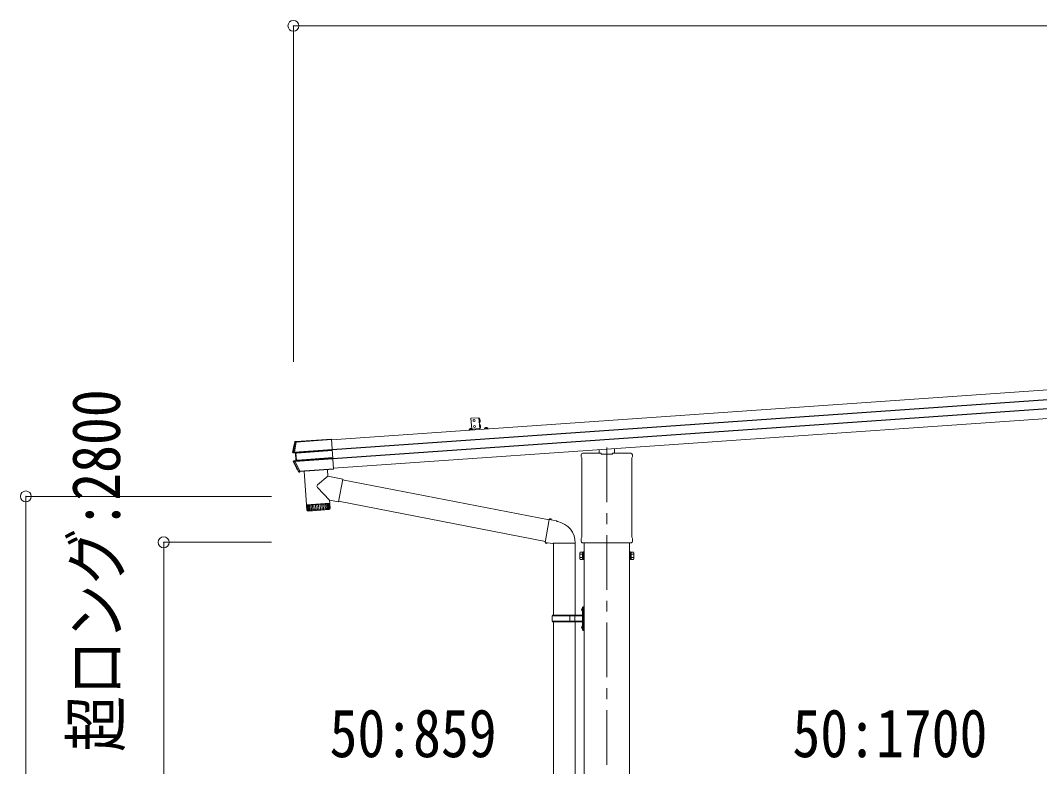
# Model space of a CAD drawing. Units: millimetres, scale not verified. Extents: x -8385 to 8479, y -5853 to 5787.
# Drawn here: x 108 to 2901, y -487 to 1559 of the extents above; entities that cross this region are included whole.
import ezdxf
from ezdxf.enums import TextEntityAlignment as Align

# ---------------------------------------------------------------- set-up
doc = ezdxf.new("R2010")
doc.units = ezdxf.units.MM
doc.header["$LTSCALE"] = 30
doc.header["$PDMODE"] = 32
doc.header["$PDSIZE"] = 30
doc.linetypes.add('CHAIN1', pattern=[8, 5, -1, 1, -1])
doc.layers.add('0-6_ELV2', color=4, linetype='Continuous', lineweight=9)
doc.styles.add('ＭＳ ゴシック', font='')
doc.styles.get('ＭＳ ゴシック').set_extended_font_data('MS Gothic')

msp = doc.modelspace()

# ---------------------------------------------------------------- linework, layer by layer
at = {"layer": '0-6_ELV2', "color": 6}
for p, q in [((856.13, 1543.79), (856.13, 623.03)), ((5920.67, 1543.79), (856.13, 1543.79)), ((122.7, 253.73), (795.74, 253.73)), ((122.7, -2227.04), (122.7, 253.73)), ((500.45, 127.96), (795.74, 127.96)), ((500.45, -2227.04), (500.45, 127.96))]:
    msp.add_line(p, q, dxfattribs=at)
at = {"layer": '0-6_ELV2'}
for p, q in [((960.4, 408.6), (5858.64, 751.12)), ((962.22, 382.7), (5860.45, 725.22)), ((962.31, 381.31), (5860.55, 723.83)), ((963.94, 358.09), (5862.17, 700.6)), ((964.04, 356.67), (5862.27, 699.19)), ((965.85, 330.79), (5864.08, 673.31)), ((1364.56, 469.54), (1342.61, 468.01)), ((1344.7, 438.08), (1342.61, 468.01)), ((1364.56, 469.54), (1366.65, 439.62)), ((1364.92, 467.96), (1364.67, 467.95)), ((1364.92, 467.96), (1365.74, 456.19)), ((1367.48, 464.74), (1365, 463.27)), ((1367.83, 459.75), (1365.17, 460.85)), ((1365.74, 456.19), (1365.49, 456.18)), ((1366.03, 452), (1365.79, 451.99)), ((1366.03, 452), (1366.86, 440.23)), ((1368.6, 448.78), (1366.11, 447.31)), ((1337.6, 437.18), (1337.61, 437.08)), ((1338.14, 436.62), (1346.62, 437.21)), ((1339.86, 439.26), (1341.23, 436.93)), ((1342.42, 436.4), (1341.23, 436.93)), ((1342.1, 440.91), (1342.48, 435.54)), ((1342.42, 436.4), (1343.52, 437.09)), ((1344.55, 439.59), (1343.52, 437.09)), ((1344.7, 438.08), (1366.65, 439.62)), ((1347.08, 437.85), (1347.08, 437.75)), ((1368.95, 443.79), (1366.28, 444.89)), ((1366.86, 440.23), (1366.61, 440.22)), ((1379.3, 440.1), (1379.3, 440)), ((1388.32, 440.13), (1379.84, 439.54)), ((1381.56, 442.17), (1382.93, 439.85)), ((1384.11, 439.32), (1382.93, 439.85)), ((1383.8, 443.8), (1384.18, 438.43)), ((1384.11, 439.32), (1385.21, 440.01)), ((1386.25, 442.48), (1385.22, 439.99)), ((1388.77, 440.76), (1388.78, 440.66)), ((855.85, 374.95), (861.09, 402.53)), ((863.94, 402.7), (858.77, 375.26)), ((859.59, 402.86), (859.74, 403.26)), ((859.91, 402.79), (859.59, 402.86)), ((859.74, 403.26), (859.98, 403.62)), ((860.24, 402.72), (859.91, 402.79)), ((859.98, 403.62), (860.31, 403.9)), ((860.64, 402.63), (860.24, 402.72)), ((860.31, 403.9), (860.7, 404.08)), ((861.05, 402.54), (860.64, 402.63)), ((860.7, 404.08), (861.12, 404.17)), ((861.09, 402.53), (861.05, 402.54)), ((861.09, 402.53), (861.14, 402.57)), ((865.46, 404.47), (861.12, 404.17)), ((861.12, 404.17), (861.53, 404.08)), ((861.14, 402.57), (861.22, 402.61)), ((861.22, 402.61), (861.34, 402.65)), ((861.34, 402.65), (861.49, 402.68)), ((861.49, 402.68), (861.68, 402.71)), ((861.53, 404.08), (861.94, 403.98)), ((861.68, 402.71), (861.89, 402.73)), ((861.89, 402.73), (862.13, 402.74)), ((861.94, 403.98), (862.28, 403.91)), ((862.13, 402.74), (862.39, 402.75)), ((862.28, 403.91), (862.62, 403.83)), ((862.39, 402.75), (862.68, 402.75)), ((862.66, 403.83), (862.62, 403.83)), ((862.76, 403.83), (862.66, 403.83)), ((862.68, 402.75), (862.98, 402.75)), ((862.91, 403.84), (862.76, 403.83)), ((863.1, 403.85), (862.91, 403.84)), ((862.98, 402.75), (863.29, 402.74)), ((863.33, 403.86), (863.1, 403.85)), ((863.29, 402.74), (863.61, 402.72)), ((863.59, 403.88), (863.33, 403.86)), ((863.85, 403.9), (863.59, 403.88)), ((863.61, 402.72), (863.94, 402.7)), ((863.85, 403.9), (960.26, 410.64)), ((863.85, 403.9), (863.94, 402.7)), ((960.35, 409.44), (863.94, 402.7)), ((866.29, 404.3), (865.46, 404.47)), ((960.25, 410.85), (867.28, 404.35)), ((960.25, 410.85), (965.92, 329.73)), ((853.81, 374.72), (853.82, 374.92)), ((853.81, 374.53), (853.81, 374.72)), ((853.85, 374.34), (853.81, 374.53)), ((853.82, 374.92), (853.99, 374.92)), ((853.92, 374.16), (853.85, 374.34)), ((854.01, 374), (853.92, 374.16)), ((853.99, 374.92), (854.63, 374.93)), ((854.12, 373.84), (854.01, 374)), ((854.26, 373.71), (854.12, 373.84)), ((854.41, 373.59), (854.26, 373.71)), ((854.58, 373.5), (854.41, 373.59)), ((854.76, 373.44), (854.58, 373.5)), ((854.63, 374.93), (855.85, 374.95)), ((854.95, 373.4), (854.76, 373.44)), ((856.97, 373.44), (854.95, 373.4)), ((854.95, 373.4), (860.86, 372.67)), ((855.85, 374.95), (855.93, 374.99)), ((855.93, 374.99), (856.07, 375.02)), ((856.07, 375.02), (856.29, 375.04)), ((856.26, 374.84), (856.29, 375.04)), ((856.27, 374.63), (856.26, 374.84)), ((856.3, 374.43), (856.27, 374.63)), ((856.29, 375.04), (856.54, 375.1)), ((856.35, 374.24), (856.3, 374.43)), ((856.44, 374.05), (856.35, 374.24)), ((856.54, 373.88), (856.44, 374.05)), ((856.54, 375.1), (856.84, 375.15)), ((856.66, 373.74), (856.54, 373.88)), ((856.81, 373.61), (856.66, 373.74)), ((856.96, 373.51), (856.81, 373.61)), ((856.84, 375.15), (857.18, 375.2)), ((857.13, 373.44), (856.96, 373.51)), ((857.02, 373.43), (856.97, 373.44)), ((857.13, 373.42), (857.02, 373.43)), ((857.3, 373.41), (857.13, 373.44)), ((857.3, 373.41), (857.13, 373.42)), ((857.18, 375.2), (857.55, 375.23)), ((857.37, 373.4), (857.3, 373.41)), ((857.51, 373.45), (857.37, 373.4)), ((857.37, 373.4), (863.24, 372.62)), ((857.68, 373.5), (857.51, 373.45)), ((857.55, 375.23), (857.94, 375.25)), ((857.88, 373.55), (857.68, 373.5)), ((858.11, 373.59), (857.88, 373.55)), ((857.94, 375.25), (858.35, 375.26)), ((858.36, 373.62), (858.11, 373.59)), ((858.35, 375.26), (858.77, 375.26)), ((858.62, 373.65), (858.36, 373.62)), ((858.88, 373.68), (858.62, 373.65)), ((858.77, 375.26), (962.23, 382.49)), ((858.88, 373.68), (858.77, 375.26)), ((962.34, 380.91), (858.88, 373.68)), ((860.86, 372.67), (862.41, 372.71)), ((862.84, 372.24), (861.3, 372.21)), ((861.3, 372.21), (862.64, 353.02)), ((864.17, 353.2), (862.84, 372.24)), ((863.24, 372.62), (863.24, 372.62)), ((863.24, 372.62), (863.24, 372.62)), ((863.24, 372.62), (863.24, 372.62)), ((863.25, 372.62), (863.24, 372.62)), ((863.25, 372.62), (863.42, 372.54)), ((863.25, 372.62), (863.25, 372.62)), ((863.25, 372.62), (863.25, 372.62)), ((863.25, 372.62), (863.25, 372.62)), ((863.25, 372.62), (863.25, 372.62)), ((863.25, 372.62), (863.25, 372.62)), ((863.25, 372.62), (863.25, 372.62)), ((863.25, 372.62), (863.25, 372.62)), ((863.25, 372.62), (863.25, 372.62)), ((863.25, 372.62), (863.25, 372.62)), ((863.25, 372.62), (863.25, 372.62)), ((863.25, 372.62), (863.25, 372.62)), ((863.25, 372.62), (863.25, 372.62)), ((863.42, 372.54), (863.55, 372.37)), ((863.55, 372.37), (863.61, 372.15)), ((865.79, 373.02), (962.42, 379.78)), ((962.45, 379.29), (865.82, 372.53)), ((1644.72, 362.86), (1644.72, 367.61)), ((1648.97, 371.86), (1698.97, 371.86)), ((1693.97, 371.86), (1693.97, 381.71)), ((1699.47, 369.86), (1699.47, 371.36)), ((1730.47, 369.86), (1699.47, 369.86)), ((1730.47, 371.36), (1730.47, 369.86)), ((1730.97, 371.86), (1780.97, 371.86)), ((1735.97, 371.86), (1735.97, 384.65)), ((1785.22, 367.61), (1785.22, 362.86)), ((855.35, 349.68), (855.38, 349.89)), ((855.36, 349.48), (855.35, 349.68)), ((855.41, 349.27), (855.36, 349.48)), ((855.38, 349.89), (855.43, 350.09)), ((855.48, 349.08), (855.41, 349.27)), ((855.43, 350.09), (855.52, 350.28)), ((856.76, 349.24), (855.48, 349.08)), ((855.52, 350.28), (855.63, 350.45)), ((855.63, 350.45), (855.78, 350.6)), ((855.78, 350.6), (855.94, 350.73)), ((855.94, 350.73), (856.12, 350.83)), ((856.12, 350.83), (856.32, 350.9)), ((862.27, 352.5), (856.32, 350.9)), ((856.32, 350.9), (858.42, 351.17)), ((857.42, 349.32), (856.76, 349.24)), ((857.59, 349.35), (857.42, 349.32)), ((857.66, 349.31), (857.59, 349.35)), ((870.84, 322.49), (857.59, 349.35)), ((857.78, 349.29), (857.66, 349.31)), ((857.95, 349.28), (857.78, 349.29)), ((857.8, 350.14), (857.79, 349.92)), ((857.79, 349.92), (857.81, 349.7)), ((857.84, 350.36), (857.8, 350.14)), ((857.81, 349.7), (857.86, 349.48)), ((857.92, 350.56), (857.84, 350.36)), ((857.86, 349.48), (857.95, 349.28)), ((858.02, 350.75), (857.92, 350.56)), ((858.2, 349.24), (857.95, 349.28)), ((858.15, 350.92), (858.02, 350.75)), ((858.31, 351.05), (858.15, 350.92)), ((858.5, 349.23), (858.2, 349.24)), ((858.48, 351.16), (858.31, 351.05)), ((858.42, 351.17), (858.46, 351.18)), ((858.46, 351.18), (858.54, 351.2)), ((858.66, 351.23), (858.48, 351.16)), ((858.83, 349.23), (858.5, 349.23)), ((858.54, 351.2), (858.66, 351.23)), ((858.66, 351.23), (858.75, 351.25)), ((864.62, 352.88), (858.75, 351.25)), ((858.75, 351.25), (858.89, 351.21)), ((859.2, 349.25), (858.83, 349.23)), ((858.89, 351.21), (859.06, 351.19)), ((859.06, 351.19), (859.27, 351.17)), ((859.59, 349.29), (859.2, 349.25)), ((859.27, 351.17), (859.51, 351.16)), ((859.51, 351.16), (859.76, 351.16)), ((860, 349.35), (859.59, 349.29)), ((859.76, 351.16), (860.02, 351.16)), ((860.41, 349.42), (860, 349.35)), ((860.02, 351.16), (860.29, 351.18)), ((860.29, 351.18), (963.91, 358.43)), ((860.41, 349.42), (860.29, 351.18)), ((964.04, 356.67), (860.41, 349.42)), ((860.41, 349.42), (873.5, 322.75)), ((863.81, 352.68), (862.27, 352.5)), ((862.64, 353.02), (864.17, 353.2)), ((864.62, 352.88), (864.63, 352.88)), ((864.62, 352.88), (864.62, 352.88)), ((864.62, 352.88), (864.62, 352.88)), ((864.63, 352.88), (864.79, 352.98)), ((864.63, 352.88), (864.63, 352.88)), ((864.63, 352.88), (864.63, 352.88)), ((864.63, 352.88), (864.63, 352.88)), ((864.63, 352.88), (864.63, 352.88)), ((864.63, 352.88), (864.63, 352.88)), ((864.63, 352.88), (864.63, 352.88)), ((864.63, 352.88), (864.63, 352.88)), ((864.63, 352.88), (864.63, 352.88)), ((864.63, 352.88), (864.63, 352.88)), ((864.63, 352.88), (864.63, 352.88)), ((864.63, 352.88), (864.63, 352.88)), ((864.63, 352.88), (864.63, 352.88)), ((864.63, 352.88), (864.63, 352.88)), ((864.79, 352.98), (864.89, 353.17)), ((864.89, 353.17), (864.92, 353.4)), ((867.17, 353.33), (963.8, 360.09)), ((963.83, 359.6), (867.2, 352.84)), ((959.05, 356.32), (964.04, 356.67)), ((1646.51, 359.4), (1646.51, 359.4)), ((1646.72, 358.99), (1646.72, 142.23)), ((1783.22, 142.23), (1783.22, 358.99)), ((1783.43, 359.4), (1783.43, 359.4)), ((870.12, 321.16), (870.24, 321.38)), ((870.28, 320.93), (870.12, 321.16)), ((870.24, 321.38), (870.47, 321.81)), ((870.46, 320.73), (870.28, 320.93)), ((870.68, 320.57), (870.46, 320.73)), ((870.47, 321.81), (870.7, 322.24)), ((870.92, 320.44), (870.68, 320.57)), ((870.7, 322.24), (870.84, 322.49)), ((870.91, 322.44), (870.84, 322.49)), ((871.03, 322.41), (870.91, 322.44)), ((871.18, 320.35), (870.92, 320.44)), ((871.19, 322.39), (871.03, 322.41)), ((871.45, 320.3), (871.18, 320.35)), ((871.38, 322.39), (871.19, 322.39)), ((871.61, 322.4), (871.38, 322.39)), ((871.72, 320.3), (871.45, 320.3)), ((871.87, 322.42), (871.61, 322.4)), ((871.91, 320.67), (871.72, 320.3)), ((873.52, 320.43), (871.72, 320.3)), ((872.16, 322.46), (871.87, 322.42)), ((872.11, 321.03), (871.91, 320.67)), ((872.43, 321.63), (872.11, 321.03)), ((872.47, 322.52), (872.16, 322.46)), ((872.43, 321.63), (872.45, 321.64)), ((872.45, 321.64), (872.5, 321.66)), ((872.81, 322.58), (872.47, 322.52)), ((872.5, 321.66), (872.58, 321.68)), ((872.58, 321.68), (872.7, 321.69)), ((872.7, 321.69), (872.83, 321.71)), ((873.15, 322.66), (872.81, 322.58)), ((872.83, 321.71), (873, 321.73)), ((873, 321.73), (873.18, 321.75)), ((873.5, 322.75), (873.15, 322.66)), ((873.18, 321.75), (873.37, 321.77)), ((873.37, 321.77), (873.57, 321.78)), ((873.5, 322.75), (965.96, 329.21)), ((873.5, 322.75), (873.57, 321.78)), ((873.52, 320.43), (873.61, 321.57)), ((966.02, 328.24), (873.57, 321.78)), ((874.6, 321.7), (966.03, 328.09)), ((965.92, 329.73), (965.93, 329.59)), ((966.03, 328.09), (965.93, 329.59)), ((1646.51, 141.83), (1646.51, 141.83)), ((1783.43, 141.83), (1783.43, 141.83)), ((1644.72, 130.36), (1644.72, 138.36)), ((1646.42, 126.96), (1646.41, 126.96)), ((1646.47, 126.93), (1646.42, 126.96)), ((1646.53, 126.9), (1646.47, 126.93)), ((1646.54, 126.89), (1646.53, 126.9)), ((1646.7, 126.86), (1646.54, 126.89)), ((1646.72, 126.86), (1646.7, 126.86)), ((1646.72, 126.86), (1783.22, 126.86)), ((1652.47, 126.86), (1652.47, -2727.04)), ((1777.47, 126.86), (1777.47, -2727.04)), ((1783.23, 126.86), (1783.22, 126.86)), ((1783.25, 126.86), (1783.23, 126.86)), ((1783.4, 126.9), (1783.25, 126.86)), ((1783.52, 126.96), (1783.4, 126.9)), ((1783.52, 126.96), (1783.52, 126.96)), ((1785.22, 138.36), (1785.22, 130.36)), ((1640.97, 99.46), (1641.72, 100.78)), ((1640.97, 99.46), (1640.97, 82.46)), ((1647.97, 100.78), (1641.72, 100.78)), ((1647.97, 95.87), (1641.72, 95.87)), ((1647.97, 86.05), (1641.72, 86.05)), ((1647.97, 81.15), (1647.97, 100.78)), ((1647.97, 100.16), (1650.47, 100.16)), ((1650.47, 101.46), (1652.47, 101.46)), ((1650.47, 80.46), (1650.47, 101.46)), ((1652.47, 101.46), (1652.47, 80.46)), ((1779.47, 101.46), (1777.47, 101.46)), ((1779.47, 80.46), (1779.47, 101.46)), ((1781.97, 100.16), (1779.47, 100.16)), ((1781.97, 100.78), (1788.21, 100.78)), ((1781.97, 81.15), (1781.97, 100.78)), ((1781.97, 95.87), (1788.21, 95.87)), ((1781.97, 86.05), (1788.21, 86.05)), ((1788.97, 99.46), (1788.21, 100.78)), ((1788.97, 99.46), (1788.97, 82.46)), ((1640.97, 82.46), (1641.72, 81.15)), ((1647.97, 81.15), (1641.72, 81.15)), ((1650.47, 81.76), (1647.97, 81.76)), ((1652.47, 80.46), (1650.47, 80.46)), ((1777.47, 80.46), (1779.47, 80.46)), ((1779.47, 81.76), (1781.97, 81.76)), ((1781.97, 81.15), (1788.21, 81.15)), ((1788.97, 82.46), (1788.21, 81.15))]:
    msp.add_line(p, q, dxfattribs=at)
at = {"layer": '0-6_ELV2', "color": 5, "linetype": 'CHAIN1'}
msp.add_line((1714.97, 387.79), (1714.97, -2777.65), dxfattribs=at)
at = {"layer": '0-6_ELV2', "color": 7}
for p, q in [((950.56, 308.81), (922.25, 285.35)), ((949.28, 327.03), (950.56, 308.81)), ((991.31, 300.89), (950.56, 308.81)), ((991.31, 300.89), (979.25, 238.85)), ((990.98, 299.17), (1557.16, 189.12)), ((955.12, 243.54), (921.85, 278.03)), ((891.95, 229.39), (893.09, 216.39)), ((893.67, 214.86), (892.65, 229.44)), ((893.88, 229.53), (894.93, 214.56)), ((896.74, 214.69), (895.69, 229.65)), ((896.37, 230.7), (896.46, 229.71)), ((898.05, 229.82), (899.1, 214.85)), ((901.96, 215.05), (900.91, 230.02)), ((905.27, 215.29), (904.22, 230.25)), ((907.92, 230.51), (908.96, 215.54)), ((911.92, 230.79), (912.96, 215.82)), ((916.15, 231.08), (917.2, 216.12)), ((920.54, 231.39), (921.59, 216.43)), ((924.99, 231.7), (926.04, 216.74)), ((929.42, 232.01), (930.47, 217.05)), ((933.74, 232.31), (934.79, 217.35)), ((937.87, 232.6), (938.92, 217.64)), ((941.73, 232.87), (942.77, 217.91)), ((945.24, 233.12), (946.28, 218.15)), ((948.33, 233.33), (949.38, 218.37)), ((950.95, 233.52), (951.99, 218.55)), ((951.24, 234.54), (951.29, 233.54)), ((953.04, 233.66), (954.09, 218.7)), ((954.56, 233.77), (955.61, 218.81)), ((955.12, 243.54), (979.25, 238.85)), ((955.12, 243.54), (955.73, 234.85)), ((979.59, 240.57), (1546.79, 130.32)), ((893.09, 216.44), (956.48, 220.87)), ((953.7, 217.67), (896.29, 213.66)), ((1557.41, 190.57), (1546.35, 127.84)), ((1557.41, 190.57), (1577.05, 186.75)), ((1562.12, 191.92), (1562.54, 189.57)), ((1577.05, 186.75), (1578.74, 185.12)), ((1578.74, 185.12), (1580.85, 184.67)), ((1546.35, 127.84), (1566.11, 124.71)), ((1546.35, 127.84), (1546.75, 125.58)), ((1546.75, 125.58), (1550.31, 124.96)), ((1550.31, 124.96), (1551.51, 127.02)), ((1566.11, 124.71), (1568.31, 125.69)), ((1568.31, 125.69), (1568.31, 125.66)), ((1568.48, 125.46), (1569.17, 125.34)), ((1568.61, 125.3), (1568.61, -72.04)), ((1627.64, 125.3), (1569.28, 125.3)), ((1628.45, 125.46), (1627.75, 125.34)), ((1628.31, 125.3), (1628.31, -72.04)), ((1646.16, -54.89), (1648.21, -55.89)), ((1647.43, -52.89), (1647.43, -61.19)), ((1647.43, -52.89), (1648.07, -52.89)), ((1648.07, -52.89), (1648.47, -53.29)), ((1648.07, -52.89), (1648.07, -61.19)), ((1650.47, -48.54), (1648.47, -50.54)), ((1648.47, -50.54), (1648.47, -111.54)), ((1650.47, -48.54), (1652.47, -48.54)), ((1650.47, -48.54), (1650.47, -113.54)), ((1652.47, -113.54), (1652.47, -48.54)), ((1565.47, -74.04), (1566.47, -72.04)), ((1613.96, -74.04), (1565.47, -74.04)), ((1565.47, -88.04), (1565.47, -74.04)), ((1647.97, -72.04), (1566.47, -72.04)), ((1613.96, -90.04), (1613.96, -72.04)), ((1614.72, -72.04), (1616.72, -74.04)), ((1647.97, -74.04), (1616.72, -74.04)), ((1627.09, -74.04), (1625.09, -72.04)), ((1627.09, -88.04), (1627.09, -74.04)), ((1646.16, -59.19), (1648.21, -58.19)), ((1647.43, -61.19), (1648.07, -61.19)), ((1648.07, -61.19), (1648.47, -60.79)), ((1648.21, -55.89), (1648.82, -57.04)), ((1648.21, -58.19), (1648.82, -57.04)), ((1613.96, -88.04), (1565.47, -88.04)), ((1565.47, -88.04), (1566.47, -90.04)), ((1566.47, -90.04), (1647.97, -90.04)), ((1568.61, -90.04), (1568.61, -979.53)), ((1614.72, -90.04), (1616.72, -88.04)), ((1647.97, -88.04), (1616.72, -88.04)), ((1627.09, -88.04), (1625.09, -90.04)), ((1628.31, -90.04), (1628.31, -979.53)), ((1646.16, -102.89), (1648.21, -103.89)), ((1646.16, -107.19), (1648.21, -106.19)), ((1647.43, -100.89), (1647.43, -109.19)), ((1647.43, -100.89), (1648.07, -100.89)), ((1647.43, -109.19), (1648.07, -109.19)), ((1648.07, -100.89), (1648.47, -101.29)), ((1648.07, -100.89), (1648.07, -109.19)), ((1648.07, -109.19), (1648.47, -108.79)), ((1648.21, -103.89), (1648.82, -105.04)), ((1648.21, -106.19), (1648.82, -105.04)), ((1648.47, -111.54), (1650.47, -113.54)), ((1652.47, -113.54), (1650.47, -113.54))]:
    msp.add_line(p, q, dxfattribs=at)
for points in [[(885.44, 322.56), (891.88, 230.39), (955.73, 234.85)], [(956.48, 220.82), (955.8, 233.86), (891.95, 229.39)], [(1557.41, 190.57), (1558.56, 192.55), (1562.12, 191.92)]]:
    msp.add_lwpolyline(points, dxfattribs=at)
at = {"layer": '0-6_ELV2'}
for centre in [(1351.08, 461.58), (1352.2, 445.62)]:
    msp.add_circle(centre, 2.75, dxfattribs=at)
for centre, radius, start, end in [((1360.39, 461.73), 7.7, 313.98312, 54.01688), ((1361.51, 445.77), 7.7, 313.98312, 54.01688), ((1342.58, 434.02), 5.9, 69.99738, 147.61844), ((1338.11, 437.12), 0.5, 184, 274), ((1346.58, 437.71), 0.5, 274, 4), ((1342.58, 434.02), 5.9, 40.38156, 45.37765), ((1384.28, 436.92), 5.9, 40.38156, 147.61844), ((1379.8, 440.04), 0.5, 184, 274), ((1388.28, 440.63), 0.5, 274, 4), ((1348.17, 287.57), 502, 166.72243, 169.9796), ((862.74, 402.14), 1.7, 94.09756, 166.75616), ((857.13, 374.73), 1.3, 169.92841, 262.90708), ((862.34, 372.21), 0.5, 3.94761, 82.92527), ((1648.97, 367.61), 4.25, 90, 180), ((1780.97, 367.61), 4.25, 0, 90), ((1307.18, 568.1), 502, 205.86817, 209.46684), ((858.76, 349.91), 1.3, 105.10771, 205.92483), ((863.68, 353.16), 0.5, 285.07473, 4.05239), ((1648.97, 362.86), 4.25, 180, 234.62358), ((1646.22, 358.99), 0.5, 0.0463, 54.58271), ((1783.72, 358.99), 0.5, 125.41729, 179.9537), ((1780.97, 362.86), 4.25, 305.37642, 0), ((872.32, 323.33), 1.7, 209.51959, 273.85476), ((1648.97, 138.36), 4.25, 125.37642, 180), ((1646.22, 142.24), 0.5, 305.4181, 359.95288), ((1783.72, 142.24), 0.5, 180.04713, 234.58188), ((1780.97, 138.36), 4.25, 0, 54.62358), ((1648.97, 130.36), 4.25, 180, 233.11111), ((1780.97, 130.36), 4.25, 306.88889, 0), ((1645.31, 98.32), 4.34, 145.61575, 214.38425), ((1645.31, 83.6), 4.34, 145.61575, 214.38425), ((1657.21, 90.96), 16.24, 162.41205, 197.58795), ((1772.72, 90.96), 16.24, 342.41205, 17.58795), ((1784.62, 98.32), 4.34, 325.61575, 34.38425), ((1784.62, 83.6), 4.34, 325.61575, 34.38425)]:
    msp.add_arc(centre, radius, start, end, dxfattribs=at)
at = {"layer": '0-6_ELV2', "color": 7}
for centre, radius, start, end in [((925.44, 281.5), 5, 129.65551, 223.97399), ((896.08, 216.65), 3, 185, 274.04832), ((953.49, 220.66), 3, 274, 3), ((1568.31, 125.69), 60.3, 359.96938, 78), ((1568.51, 125.66), 0.2, 180, 260), ((1569.12, 125.04), 0.3, 57.22653, 80), ((1627.81, 125.04), 0.3, 100, 122.77347), ((1628.41, 125.66), 0.2, 280, 359.96938), ((1651.76, -57.04), 6, 136.21765, 223.78235), ((1647.97, -71.54), 0.5, 270, 0), ((1647.97, -73.54), 0.5, 270, 0), ((1651.76, -105.04), 6, 136.21765, 223.78235), ((1647.97, -88.54), 0.5, 0, 90), ((1647.97, -90.54), 0.5, 0, 90)]:
    msp.add_arc(centre, radius, start, end, dxfattribs=at)
at = {"layer": '0-6_ELV2'}
for centre, major_axis, ratio, start_param, end_param in [((867.28, 404.37), (0.998, 0.07), 0.017594, 3.2031703, 4.7135212), ((860.8, 372.18), (-0.501, -0.01), 0.99813, 3.1904887, 4.5691261), ((865.94, 372.27), (3.54, -0.43), 0.008567, 2.4342354, 3.0821714), ((865.88, 371.77), (3.04, -0.47), 0.009865, 2.4160178, 3.0827434), ((865.84, 372.34), (3.49, 0.24), 0.19438, 1.5707963, 2.3948929), ((865.87, 371.85), (2.99, 0.21), 0.226777, 1.5707963, 2.4137805), ((1698.97, 371.36), (0.354, 0.354), 0.999467, 5.4996506, 7.06672), ((1699.03, 371.42), (0.481, -0.181), 0.828259, 1.9947436, 1.996569), ((1699.03, 371.42), (-0.181, 0.481), 0.828259, 4.2866163, 4.2884417), ((1730.9, 371.42), (0.181, 0.481), 0.828259, 1.9947436, 1.996569), ((1730.97, 371.36), (0.354, -0.354), 0.999467, 2.358058, 3.9251274), ((1730.9, 371.42), (0.481, 0.181), 0.828259, 1.1450236, 1.146849), ((862.14, 352.98), (-0.497, -0.059), 0.99813, 1.7140593, 3.0926966), ((867.24, 353.6), (3.44, 0.92), 0.008567, 3.2010139, 3.8489499), ((867.11, 354.09), (2.95, 0.89), 0.009865, 3.2004419, 3.8671675), ((867.15, 353.52), (3.49, 0.24), 0.19438, 3.8882924, 4.712389), ((867.12, 354.01), (2.99, 0.21), 0.226777, 3.8694048, 4.712389), ((874.61, 321.64), (0.998, 0.07), 0.06113, 1.5703413, 3.1323355)]:
    msp.add_ellipse(centre, major_axis=major_axis, ratio=ratio, start_param=start_param, end_param=end_param, dxfattribs=at)
at = {"layer": '0-6_ELV2', "color": 6}
for p in [(856.13, 1543.79), (122.7, 253.73), (500.45, 127.96)]:
    msp.add_point(p, dxfattribs=at)

# ---------------------------------------------------------------- texts
at = {"layer": '0-6_ELV2', "color": 7, "style": 'ＭＳ ゴシック', "width": 0.85}
msp.add_text('標準:2355 ロング:2500 超ロング:2800', height=132, rotation=90, dxfattribs=at).set_placement((420.33, -2127.65), align=Align.BOTTOM_LEFT)
for s, p in [('50:859', (955.09, -500.71)), ('50:1700', (2223.77, -500.71))]:
    msp.add_text(s, height=132, dxfattribs=at).set_placement(p, align=Align.BOTTOM_LEFT)

doc.saveas('drawing.dxf')
